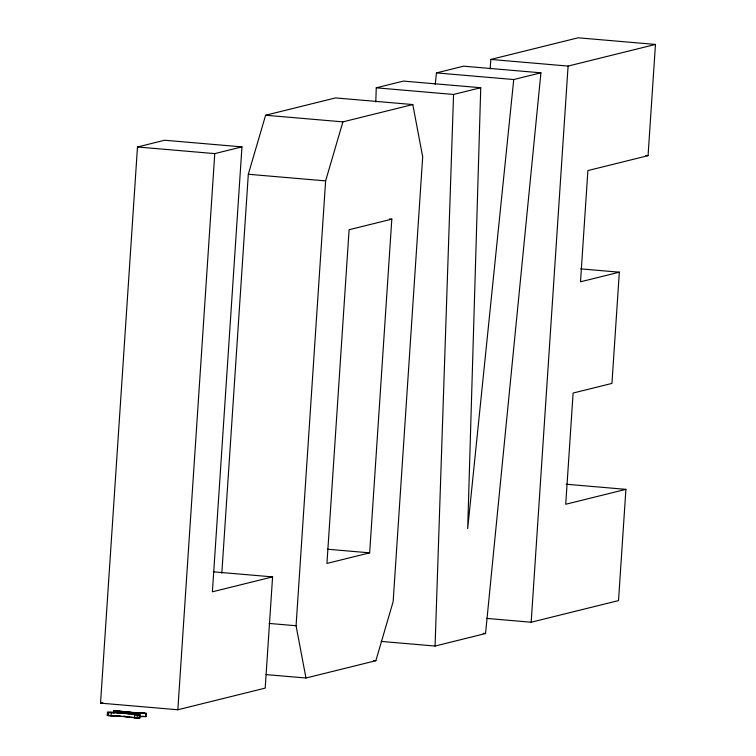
<?xml version="1.0" encoding="UTF-8"?>
<svg xmlns="http://www.w3.org/2000/svg" width="756" height="756" viewBox="0 0 756 756"><rect width="100%" height="100%" fill="white"/><g stroke="black" fill="none" stroke-linecap="round" stroke-linejoin="round"><path stroke-width="1.13" d="M375.789 101.966L376.261 87.819L403.439 81.09L480.74 87.724L467.69 528.557L513.74 79.541L540.918 72.812L485.541 633.528L435.069 646.04L381.194 641.419M435.069 646.04L453.562 94.453L480.74 87.724M100.539 703.137L137.479 146.985L164.657 140.247L241.958 146.881L212.398 591.806L272.585 576.894L265.195 688.121L177.84 709.761L100.539 703.137L102.807 702.57M139.312 716.707A15.678 1.228 3.8 0 1 145.445 716.65L146.097 716.49L146.305 713.305L145.662 713.466A15.678 1.228 3.8 0 0 140.03 714.864L139.822 718.039L134.568 717.935A16.443 1.295 3.8 0 0 111.066 715.923L107.257 715.459L107.465 712.284L108.108 712.124A13.353 1.049 3.8 0 0 117.416 711.982A13.353 1.049 3.8 0 0 113.74 710.725L113.598 712.851M108.467 715.696L108.675 712.521L107.465 712.284M111.066 715.923L111.283 712.747L108.703 712.521M134.568 717.935L134.776 714.76A16.443 1.295 3.8 0 0 111.283 712.747M137.157 718.162L137.365 714.987L140.03 714.864M139.18 718.2L139.397 715.025M145.445 716.65L145.662 713.466M177.84 709.761L214.77 153.61L241.958 146.881M221.82 573.209L248.318 174.258L265.611 115.233L335.494 97.921L412.795 104.555L422.689 156.842L393.139 601.691L375.855 660.706L305.963 678.019L266.14 674.607M305.963 678.019L296.068 625.741L325.619 180.892L342.903 121.867L412.795 104.555M391.816 219.155L349.102 229.729L326.942 563.428L369.656 552.844L391.816 219.155L389.472 218.947M490.181 68.872L490.805 59.44L578.16 37.8L655.461 44.434L648.072 155.66L587.894 170.572L580.504 281.799L619.334 272.188L611.944 383.415L573.114 393.035L565.724 504.261L625.911 489.359L618.521 600.585L531.166 622.226L486.656 618.408M531.166 622.226L568.096 66.074L655.461 44.434M435.248 84.634L436.448 72.907L463.626 66.178L540.918 72.812M134.483 714.448L135.078 714.382M120.516 712.7L121.631 712.776L121.102 712.691M124.239 712.133L123.181 712.029L124.258 712.114M113.74 710.725L119.117 710.838A16.358 1.285 3.8 0 0 142.534 712.851L146.305 713.305M107.257 715.459L107.9 715.299A13.353 1.049 3.8 0 0 109.006 715.346M115.195 715.545L114.638 715.648L120.213 716.008L116.329 715.554M139.425 716.499L139.766 716.301M119.174 715.601L118.012 715.563M135.173 714.307L136.241 714.203L130.675 713.806L138.178 714.779L134.549 714.477M128.822 716.915L121.65 716.319M134.332 717.472L130.552 717.075M112.342 715.563L114.326 715.809L109.318 715.573M131.62 713.598C129.956 713.588 133.236 713.683 131.553 713.683M146.097 716.49L144.869 716.31M121.036 712.776L120.525 712.71M490.805 59.44L568.096 66.074M436.448 72.907L513.74 79.541M376.261 87.819L453.562 94.453M265.611 115.233L342.903 121.867M645.728 155.462L648.072 155.66M137.479 146.985L214.77 153.61M248.318 174.258L325.619 180.892M580.684 268.871L619.334 272.188M566.178 484.227L625.911 489.359M327.49 549.225L369.656 552.844M214.024 571.867L272.585 576.894M483.197 633.33L485.541 633.528M269.136 623.435L296.068 625.741M373.511 660.508L375.855 660.706M134.776 714.76L137.365 714.987M123.389 716.31L128.86 716.792M135.362 717.86L137.885 717.898M140.418 716.301L143.782 716.31M139.822 718.039A15.678 1.228 3.8 0 1 138.754 717.822M129.219 716.669A6.785 0.529 3.8 0 1 124.069 716.282M114.874 712.445L120.431 712.832L114.874 712.445M118.749 711.481L124.315 711.868L118.749 711.481M134.634 712.832L140.2 713.22L134.634 712.832M120.043 711.264L115.8 710.82L120.024 711.273M121.527 713.04L129.437 713.702L121.603 713.031M125.732 712.001L133.651 712.662L125.732 712.001M144.339 713.248L140.219 713.04L144.349 713.229M114.534 712.643L109.554 712.407L114.543 712.634M133.699 712.936L134.785 713.021L133.755 712.927M119.042 711.859C114.326 713.059 124.381 711.831 119.042 711.859M135.759 713.295C131.1 714.486 140.994 713.277 135.759 713.295M123.53 713.021A6.785 0.529 3.8 0 0 134.303 713.362A6.785 0.529 3.8 0 0 124.882 712.19A6.785 0.529 3.8 0 0 123.53 713.021"/></g></svg>
